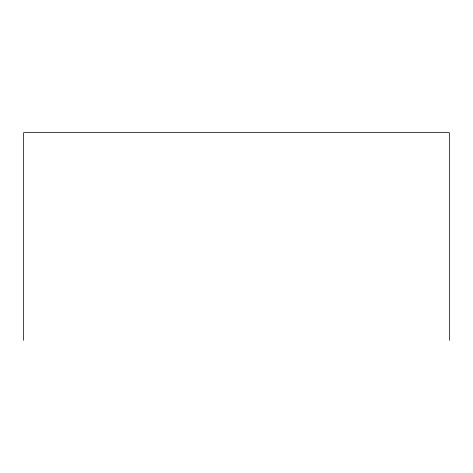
<?xml version="1.0" encoding="UTF-8"?>
<svg xmlns="http://www.w3.org/2000/svg" width="473" height="473" viewBox="0 0 473 473"><rect width="100%" height="100%" fill="white"/><g stroke="black" fill="none" stroke-linecap="round" stroke-linejoin="round"><path stroke-width="0.71" d="M449.35 340.359L449.35 132.641L23.65 132.641L23.65 340.359"/></g></svg>
